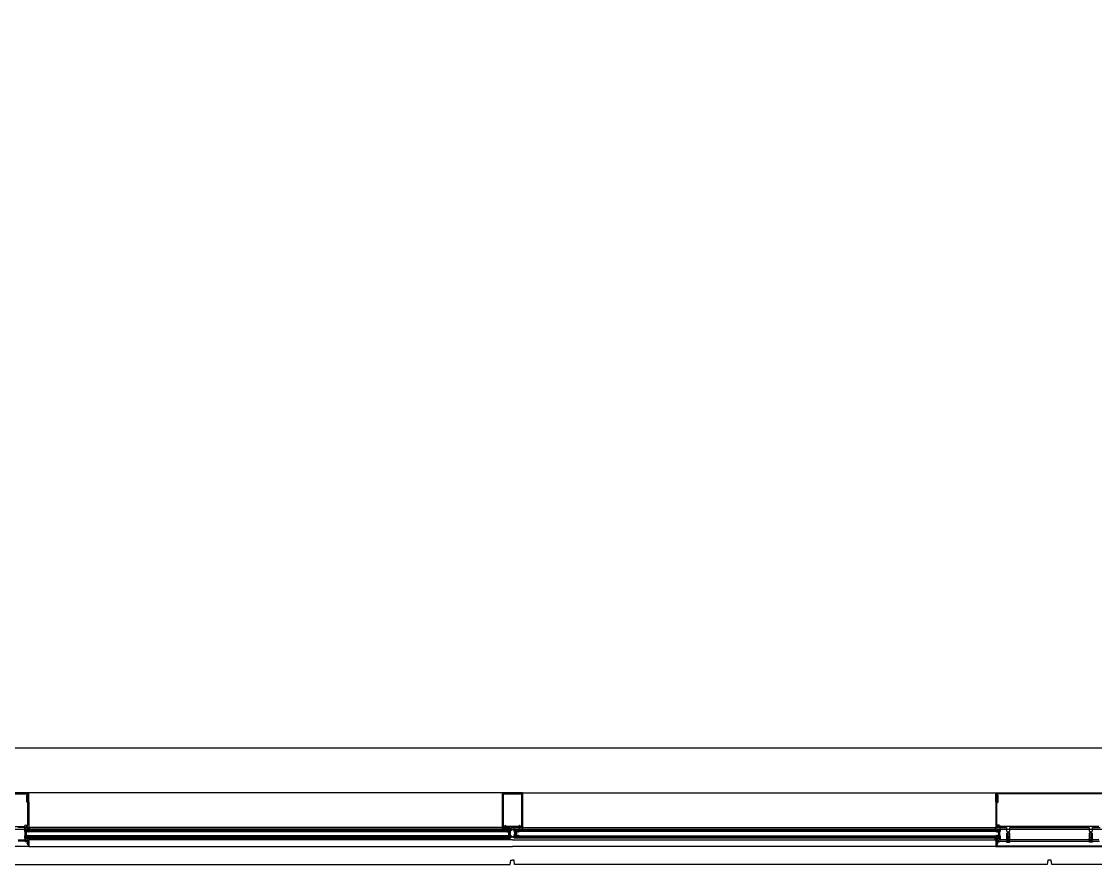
# Model space of a CAD drawing. Header units: inches. Extents: x -71 to 4528, y -885 to 4524.
# Drawn here: x 3065.2 to 3185.1, y 0 to 94.2 of the extents above; entities that cross this region are included whole.
import ezdxf

# ---------------------------------------------------------------- set-up
doc = ezdxf.new("R2010")
doc.units = ezdxf.units.IN
doc.header["$LTSCALE"] = 96
doc.header["$MEASUREMENT"] = 0
doc.layers.add('A-Glaz-Exst', color=53, linetype='Continuous')
doc.layers.add('A-Wall-Bldg', color=235, linetype='Continuous')
doc.layers.add('Viewport', color=14, linetype='Continuous', plot=False)

msp = doc.modelspace()

# ---------------------------------------------------------------- linework, layer by layer
at = {"layer": 'A-Glaz-Exst'}
for p, q in [((3065.99, 8), (3053.99, 8)), ((3054.12, 7.88), (3065.87, 7.88)), ((3065.74, 7.01), (3065.74, 7.76)), ((3065.74, 7.76), (3065.81, 7.76)), ((3065.87, 7.88), (3065.87, 7.06)), ((3065.87, 7.7), (3065.87, 7.01)), ((3118.87, 8), (3065.99, 8)), ((3065.99, 7), (3065.99, 8)), ((3121.12, 8), (3118.87, 8)), ((3118.87, 8), (3118.87, 4.12)), ((3118.87, 4.12), (3118.87, 8)), ((3118.87, 8), (3121.12, 8)), ((3118.99, 4.25), (3118.99, 7.88)), ((3118.99, 7.88), (3120.99, 7.88)), ((3120.99, 7.88), (3120.99, 4.25)), ((3121.12, 8), (3173.99, 8)), ((3121.12, 4.12), (3121.12, 8)), ((3121.12, 8), (3121.12, 4.12)), ((3173.99, 7), (3173.99, 8)), ((3173.99, 8), (3185.99, 8)), ((3185.87, 7.88), (3174.12, 7.88)), ((3174.12, 7.88), (3174.12, 7.06)), ((3174.12, 7.7), (3174.12, 7.01)), ((3174.24, 7.76), (3174.18, 7.76)), ((3174.24, 7.01), (3174.24, 7.76)), ((3065.87, 7.01), (3065.99, 7.01)), ((3065.87, 4.4), (3065.87, 6.88)), ((3065.93, 7), (3065.99, 7)), ((3065.99, 7.01), (3065.99, 4.14)), ((3174.12, 7.01), (3173.99, 7.01)), ((3173.99, 7.01), (3173.99, 4.14)), ((3174.06, 7), (3173.99, 7)), ((3174.12, 4.4), (3174.12, 6.88)), ((3054.49, 4.26), (3065.49, 4.26)), ((3065.66, 4.14), (3064.79, 4.14)), ((3065.49, 4.26), (3065.49, 4.28)), ((3065.49, 3.95), (3065.49, 3.7)), ((3119.74, 3.95), (3065.49, 3.95)), ((3065.49, 3.7), (3119.74, 3.7)), ((3065.52, 3.95), (3065.52, 4.13)), ((3065.52, 4.13), (3065.64, 4.13)), ((3066.09, 3.95), (3065.52, 3.95)), ((3065.55, 3.88), (3119.68, 3.88)), ((3065.55, 3.76), (3119.68, 3.76)), ((3065.55, 3.2), (3065.55, 3.7)), ((3065.55, 3.7), (3065.92, 3.7)), ((3065.56, 3.82), (3119.68, 3.82)), ((3065.62, 4.4), (3065.87, 4.4)), ((3065.63, 3.64), (3065.63, 3.26)), ((3065.64, 4.21), (3065.73, 4.25)), ((3065.65, 4.19), (3065.64, 4.21)), ((3065.7, 4.21), (3065.65, 4.19)), ((3065.82, 4.28), (3065.66, 4.28)), ((3065.87, 3.67), (3065.66, 3.67)), ((3065.69, 3.61), (3065.69, 3.29)), ((3065.7, 4.19), (3065.7, 4.21)), ((3065.73, 4.25), (3065.83, 4.21)), ((3065.82, 4.19), (3065.77, 4.21)), ((3065.77, 4.21), (3065.77, 4.19)), ((3065.83, 4.21), (3065.82, 4.19)), ((3065.99, 4.14), (3065.82, 4.14)), ((3065.83, 4.13), (3065.99, 4.13)), ((3065.9, 3.61), (3065.9, 3.64)), ((3065.92, 3.61), (3065.9, 3.61)), ((3065.92, 3.7), (3065.92, 3.64)), ((3065.92, 3.64), (3065.92, 3.61)), ((3065.99, 4.13), (3066.09, 3.95)), ((3118.87, 4.12), (3065.99, 4.12)), ((3118.87, 4.12), (3119.71, 4.12)), ((3119.71, 4.12), (3118.87, 4.12)), ((3119.16, 4.25), (3118.99, 4.25)), ((3119.16, 4.34), (3119.16, 4.25)), ((3119.22, 4.12), (3119.22, 3.95)), ((3119.22, 4.12), (3119.22, 3.95)), ((3119.25, 4.25), (3119.25, 4.34)), ((3120.73, 4.25), (3119.25, 4.25)), ((3119.68, 3.69), (3119.32, 3.69)), ((3119.32, 3.69), (3119.32, 3.63)), ((3119.68, 3.69), (3119.32, 3.69)), ((3119.32, 3.69), (3119.32, 3.63)), ((3119.32, 3.63), (3119.32, 3.61)), ((3119.32, 3.63), (3119.32, 3.61)), ((3119.32, 3.61), (3119.33, 3.61)), ((3119.32, 3.61), (3119.33, 3.61)), ((3119.33, 3.61), (3119.33, 3.63)), ((3119.33, 3.61), (3119.33, 3.63)), ((3119.36, 3.67), (3119.57, 3.67)), ((3119.36, 3.67), (3119.57, 3.67)), ((3119.54, 3.61), (3119.54, 3.28)), ((3119.54, 3.61), (3119.54, 3.28)), ((3119.61, 3.63), (3119.61, 3.26)), ((3119.61, 3.63), (3119.61, 3.26)), ((3119.68, 3.2), (3119.68, 3.69)), ((3119.68, 3.2), (3119.68, 3.69)), ((3119.71, 4.12), (3119.71, 4.06)), ((3119.71, 4.06), (3119.71, 4.12)), ((3119.71, 4.06), (3119.81, 4.06)), ((3119.81, 4.06), (3119.71, 4.06)), ((3119.81, 4), (3119.71, 4)), ((3119.71, 4), (3119.71, 3.95)), ((3119.81, 4), (3119.71, 4)), ((3119.71, 4), (3119.71, 3.95)), ((3119.74, 3.63), (3119.73, 3.6)), ((3119.73, 3.6), (3119.73, 3.57)), ((3119.74, 3.7), (3119.74, 3.95)), ((3119.75, 3.66), (3119.74, 3.63)), ((3119.76, 3.69), (3119.75, 3.66)), ((3119.77, 3.72), (3119.76, 3.69)), ((3119.79, 3.75), (3119.77, 3.72)), ((3119.8, 3.77), (3119.79, 3.75)), ((3119.82, 3.79), (3119.8, 3.77)), ((3119.81, 4.06), (3119.81, 4.12)), ((3119.81, 4.12), (3120.18, 4.12)), ((3120.18, 4.12), (3119.81, 4.12)), ((3119.81, 4.12), (3119.81, 4.06)), ((3119.81, 4.06), (3119.81, 4)), ((3119.81, 4.06), (3119.81, 4)), ((3119.84, 3.81), (3119.82, 3.79)), ((3119.86, 3.83), (3119.84, 3.81)), ((3119.88, 3.85), (3119.86, 3.83)), ((3119.9, 3.86), (3119.88, 3.85)), ((3119.92, 3.87), (3119.9, 3.86)), ((3119.95, 3.88), (3119.92, 3.87)), ((3119.97, 3.88), (3119.95, 3.88)), ((3119.99, 3.88), (3119.97, 3.88)), ((3120.02, 3.88), (3119.99, 3.88)), ((3120.04, 3.88), (3120.02, 3.88)), ((3120.06, 3.87), (3120.04, 3.88)), ((3120.08, 3.86), (3120.06, 3.87)), ((3120.1, 3.85), (3120.08, 3.86)), ((3120.13, 3.83), (3120.1, 3.85)), ((3120.15, 3.81), (3120.13, 3.83)), ((3120.16, 3.79), (3120.15, 3.81)), ((3120.18, 3.77), (3120.16, 3.79)), ((3120.18, 4.12), (3120.18, 4.06)), ((3120.18, 4.06), (3120.18, 4.12)), ((3120.18, 4.06), (3120.18, 4)), ((3120.18, 4.06), (3120.18, 4)), ((3120.18, 4.06), (3120.28, 4.06)), ((3120.28, 4.06), (3120.18, 4.06)), ((3120.18, 4), (3120.28, 4)), ((3120.18, 4), (3120.28, 4)), ((3120.2, 3.75), (3120.18, 3.77)), ((3120.21, 3.72), (3120.2, 3.75)), ((3120.22, 3.69), (3120.21, 3.72)), ((3120.23, 3.66), (3120.22, 3.69)), ((3120.24, 3.63), (3120.23, 3.66)), ((3120.24, 3.7), (3120.24, 3.95)), ((3120.24, 3.95), (3174.49, 3.95)), ((3174.49, 3.7), (3120.24, 3.7)), ((3120.25, 3.6), (3120.24, 3.63)), ((3120.26, 3.57), (3120.25, 3.6)), ((3120.28, 4.06), (3120.28, 4.12)), ((3120.28, 4.12), (3121.12, 4.12)), ((3121.12, 4.12), (3120.28, 4.12)), ((3120.28, 4.12), (3120.28, 4.06)), ((3120.28, 4), (3120.28, 3.95)), ((3120.28, 4), (3120.28, 3.95)), ((3174.43, 3.88), (3120.3, 3.88)), ((3174.42, 3.82), (3120.3, 3.82)), ((3174.43, 3.76), (3120.3, 3.76)), ((3120.3, 3.2), (3120.3, 3.69)), ((3120.3, 3.69), (3120.67, 3.69)), ((3120.3, 3.2), (3120.3, 3.69)), ((3120.3, 3.69), (3120.67, 3.69)), ((3120.38, 3.63), (3120.38, 3.26)), ((3120.38, 3.63), (3120.38, 3.26)), ((3120.62, 3.67), (3120.41, 3.67)), ((3120.62, 3.67), (3120.41, 3.67)), ((3120.44, 3.61), (3120.44, 3.28)), ((3120.44, 3.61), (3120.44, 3.28)), ((3120.65, 3.61), (3120.65, 3.63)), ((3120.65, 3.61), (3120.65, 3.63)), ((3120.67, 3.61), (3120.65, 3.61)), ((3120.67, 3.61), (3120.65, 3.61)), ((3120.67, 3.69), (3120.67, 3.63)), ((3120.67, 3.69), (3120.67, 3.63)), ((3120.67, 3.63), (3120.67, 3.61)), ((3120.67, 3.63), (3120.67, 3.61)), ((3120.73, 4.34), (3120.73, 4.25)), ((3120.76, 4.12), (3120.76, 3.95)), ((3120.76, 4.12), (3120.76, 3.95)), ((3120.83, 4.25), (3120.83, 4.34)), ((3120.99, 4.25), (3120.83, 4.25)), ((3121.12, 4.12), (3173.99, 4.12)), ((3173.99, 4.13), (3173.9, 3.95)), ((3173.9, 3.95), (3174.47, 3.95)), ((3173.99, 4.14), (3174.16, 4.14)), ((3174.16, 4.13), (3173.99, 4.13)), ((3174.43, 3.7), (3174.07, 3.7)), ((3174.07, 3.7), (3174.07, 3.64)), ((3174.07, 3.64), (3174.07, 3.61)), ((3174.07, 3.61), (3174.08, 3.61)), ((3174.08, 3.61), (3174.08, 3.64)), ((3174.37, 4.4), (3174.12, 4.4)), ((3174.12, 3.67), (3174.32, 3.67)), ((3174.16, 4.28), (3174.32, 4.28)), ((3174.25, 4.25), (3174.16, 4.21)), ((3174.16, 4.21), (3174.16, 4.19)), ((3174.16, 4.19), (3174.22, 4.21)), ((3174.22, 4.21), (3174.22, 4.19)), ((3174.34, 4.21), (3174.25, 4.25)), ((3174.28, 4.19), (3174.28, 4.21)), ((3174.28, 4.21), (3174.34, 4.19)), ((3174.29, 3.61), (3174.29, 3.29)), ((3174.32, 4.14), (3175.19, 4.14)), ((3174.34, 4.19), (3174.34, 4.21)), ((3174.47, 4.13), (3174.34, 4.13)), ((3174.36, 3.64), (3174.36, 3.26)), ((3174.43, 3.2), (3174.43, 3.7)), ((3174.47, 3.95), (3174.47, 4.13)), ((3174.49, 4.26), (3174.49, 4.28)), ((3185.49, 4.26), (3174.49, 4.26)), ((3174.49, 3.95), (3174.49, 3.7)), ((3175.19, 4.14), (3175.19, 3.76)), ((3175.25, 3.7), (3175.28, 3.7)), ((3175.28, 3.7), (3175.28, 3.46)), ((3175.47, 3.46), (3175.47, 3.7)), ((3175.47, 3.7), (3175.5, 3.7)), ((3175.56, 3.76), (3175.56, 4.14)), ((3175.56, 4.14), (3184.42, 4.14)), ((3184.42, 4.14), (3184.42, 3.76)), ((3184.48, 3.7), (3184.51, 3.7)), ((3184.51, 3.7), (3184.51, 3.46)), ((3184.7, 3.46), (3184.7, 3.7)), ((3184.7, 3.7), (3184.73, 3.7)), ((3184.79, 3.76), (3184.79, 4.14)), ((3184.79, 4.14), (3185.66, 4.14)), ((3064.77, 2.75), (3065.51, 2.75)), ((3065.56, 2.62), (3064.77, 2.62)), ((3119.74, 3.2), (3065.49, 3.2)), ((3065.49, 3.2), (3065.49, 2.95)), ((3065.49, 2.95), (3119.74, 2.95)), ((3065.51, 2.75), (3065.54, 2.72)), ((3066.09, 2.95), (3065.52, 2.95)), ((3065.52, 2.95), (3065.52, 2.76)), ((3065.52, 2.76), (3065.64, 2.76)), ((3065.54, 3.13), (3119.68, 3.13)), ((3065.54, 3.01), (3119.68, 3.01)), ((3065.54, 2.72), (3065.57, 2.75)), ((3065.92, 3.2), (3065.55, 3.2)), ((3065.56, 3.07), (3119.68, 3.07)), ((3065.57, 2.75), (3065.58, 2.75)), ((3065.58, 2.75), (3065.61, 2.72)), ((3065.61, 2.72), (3065.65, 2.75)), ((3065.75, 2.52), (3065.62, 2.52)), ((3065.65, 2.7), (3065.64, 2.69)), ((3065.64, 2.69), (3065.73, 2.64)), ((3065.65, 2.75), (3065.66, 2.75)), ((3065.7, 2.69), (3065.65, 2.7)), ((3065.66, 3.23), (3065.87, 3.23)), ((3065.66, 2.61), (3065.82, 2.61)), ((3065.7, 2.7), (3065.7, 2.69)), ((3065.73, 2.64), (3065.83, 2.69)), ((3065.82, 2.7), (3065.77, 2.69)), ((3065.77, 2.69), (3065.77, 2.7)), ((3065.77, 2.32), (3065.81, 2.44)), ((3065.82, 2.75), (3065.83, 2.75)), ((3065.83, 2.69), (3065.82, 2.7)), ((3065.83, 2.76), (3065.99, 2.76)), ((3065.83, 2.75), (3065.86, 2.72)), ((3065.94, 2.48), (3065.85, 2.32)), ((3065.86, 2.72), (3065.9, 2.75)), ((3065.89, 2.49), (3065.96, 2.75)), ((3065.94, 2.72), (3065.89, 2.49)), ((3065.94, 2.48), (3065.89, 2.49)), ((3065.89, 2.49), (3065.94, 2.48)), ((3065.9, 3.26), (3065.9, 3.29)), ((3065.9, 3.29), (3065.92, 3.29)), ((3065.9, 2.75), (3065.91, 2.75)), ((3065.91, 2.75), (3065.94, 2.72)), ((3065.92, 3.29), (3065.92, 3.26)), ((3065.92, 3.26), (3065.92, 3.2)), ((3065.94, 2.27), (3065.94, 2.48)), ((3065.96, 2.75), (3065.99, 2.75)), ((3065.99, 2.76), (3066.09, 2.95)), ((3119.99, 2.76), (3065.99, 2.76)), ((3065.99, 2.75), (3065.99, 2)), ((3119.33, 3.28), (3119.32, 3.28)), ((3119.32, 3.28), (3119.32, 3.26)), ((3119.33, 3.28), (3119.32, 3.28)), ((3119.32, 3.28), (3119.32, 3.26)), ((3119.32, 3.26), (3119.32, 3.2)), ((3119.32, 3.26), (3119.32, 3.2)), ((3119.32, 3.2), (3119.68, 3.2)), ((3119.32, 3.2), (3119.68, 3.2)), ((3119.33, 3.26), (3119.33, 3.28)), ((3119.33, 3.26), (3119.33, 3.28)), ((3119.57, 3.22), (3119.36, 3.22)), ((3119.57, 3.22), (3119.36, 3.22)), ((3119.73, 3.54), (3119.72, 3.51)), ((3119.72, 3.51), (3119.73, 3.47)), ((3119.73, 3.57), (3119.73, 3.54)), ((3119.73, 3.47), (3119.73, 3.44)), ((3119.73, 3.44), (3119.73, 3.41)), ((3119.73, 3.41), (3119.74, 3.38)), ((3119.74, 3.38), (3119.75, 3.35)), ((3119.74, 2.95), (3119.74, 3.2)), ((3119.75, 3.35), (3119.76, 3.32)), ((3119.76, 3.32), (3119.77, 3.29)), ((3119.77, 3.29), (3119.79, 3.26)), ((3119.79, 3.26), (3119.8, 3.24)), ((3119.8, 3.24), (3119.82, 3.22)), ((3119.82, 3.22), (3119.84, 3.2)), ((3119.84, 3.2), (3119.86, 3.18)), ((3119.86, 3.18), (3119.88, 3.17)), ((3119.88, 3.17), (3119.9, 3.15)), ((3119.9, 3.15), (3119.92, 3.14)), ((3119.92, 3.14), (3119.95, 3.14)), ((3119.95, 3.14), (3119.97, 3.13)), ((3119.97, 3.13), (3119.99, 3.13)), ((3119.99, 3.13), (3120.02, 3.13)), ((3119.99, 2.76), (3173.99, 2.76)), ((3120.02, 3.13), (3120.04, 3.14)), ((3120.04, 3.14), (3120.06, 3.14)), ((3120.06, 3.14), (3120.08, 3.15)), ((3120.08, 3.15), (3120.1, 3.17)), ((3120.1, 3.17), (3120.13, 3.18)), ((3120.13, 3.18), (3120.15, 3.2)), ((3120.15, 3.2), (3120.16, 3.22)), ((3120.16, 3.22), (3120.18, 3.24)), ((3120.18, 3.24), (3120.2, 3.26)), ((3120.2, 3.26), (3120.21, 3.29)), ((3120.21, 3.29), (3120.22, 3.32)), ((3120.22, 3.32), (3120.23, 3.35)), ((3120.23, 3.35), (3120.24, 3.38)), ((3120.24, 3.38), (3120.25, 3.41)), ((3120.24, 2.95), (3120.24, 3.2)), ((3120.24, 3.2), (3174.49, 3.2)), ((3174.49, 2.95), (3120.24, 2.95)), ((3120.25, 3.41), (3120.26, 3.44)), ((3120.26, 3.54), (3120.26, 3.57)), ((3120.26, 3.51), (3120.26, 3.54)), ((3120.26, 3.47), (3120.26, 3.51)), ((3120.26, 3.44), (3120.26, 3.47)), ((3120.67, 3.2), (3120.3, 3.2)), ((3120.67, 3.2), (3120.3, 3.2)), ((3174.44, 3.13), (3120.3, 3.13)), ((3174.42, 3.07), (3120.3, 3.07)), ((3174.44, 3.01), (3120.3, 3.01)), ((3120.41, 3.22), (3120.62, 3.22)), ((3120.41, 3.22), (3120.62, 3.22)), ((3120.65, 3.26), (3120.65, 3.28)), ((3120.65, 3.28), (3120.67, 3.28)), ((3120.65, 3.26), (3120.65, 3.28)), ((3120.65, 3.28), (3120.67, 3.28)), ((3120.67, 3.28), (3120.67, 3.26)), ((3120.67, 3.28), (3120.67, 3.26)), ((3120.67, 3.26), (3120.67, 3.2)), ((3120.67, 3.26), (3120.67, 3.2)), ((3173.99, 2.76), (3173.9, 2.95)), ((3173.9, 2.95), (3174.47, 2.95)), ((3174.16, 2.76), (3173.99, 2.76)), ((3174.02, 2.75), (3173.99, 2.75)), ((3173.99, 2.75), (3173.99, 2)), ((3174.09, 2.49), (3174.02, 2.75)), ((3174.07, 2.75), (3174.04, 2.72)), ((3174.04, 2.72), (3174.1, 2.49)), ((3174.04, 2.48), (3174.09, 2.49)), ((3174.04, 2.27), (3174.04, 2.48)), ((3174.1, 2.49), (3174.05, 2.48)), ((3174.05, 2.48), (3174.13, 2.32)), ((3174.08, 3.29), (3174.07, 3.29)), ((3174.07, 3.29), (3174.07, 3.26)), ((3174.07, 3.26), (3174.07, 3.2)), ((3174.07, 3.2), (3174.43, 3.2)), ((3174.09, 2.75), (3174.07, 2.75)), ((3174.08, 3.26), (3174.08, 3.29)), ((3174.12, 2.72), (3174.09, 2.75)), ((3174.32, 3.23), (3174.12, 3.23)), ((3174.15, 2.75), (3174.12, 2.72)), ((3174.16, 2.75), (3174.15, 2.75)), ((3174.16, 2.69), (3174.16, 2.7)), ((3174.16, 2.7), (3174.22, 2.69)), ((3174.25, 2.64), (3174.16, 2.69)), ((3174.32, 2.61), (3174.16, 2.61)), ((3174.21, 2.32), (3174.18, 2.44)), ((3174.22, 2.69), (3174.22, 2.7)), ((3174.24, 2.52), (3174.37, 2.52)), ((3174.34, 2.69), (3174.25, 2.64)), ((3174.28, 2.7), (3174.28, 2.69)), ((3174.28, 2.69), (3174.34, 2.7)), ((3174.34, 2.75), (3174.33, 2.75)), ((3174.47, 2.76), (3174.34, 2.76)), ((3174.37, 2.72), (3174.34, 2.75)), ((3174.34, 2.7), (3174.34, 2.69)), ((3174.4, 2.75), (3174.37, 2.72)), ((3174.42, 2.75), (3174.4, 2.75)), ((3174.45, 2.72), (3174.42, 2.75)), ((3174.43, 2.62), (3175.21, 2.62)), ((3174.48, 2.75), (3174.45, 2.72)), ((3174.47, 2.95), (3174.47, 2.76)), ((3175.21, 2.75), (3174.48, 2.75)), ((3174.49, 3.2), (3174.49, 2.95)), ((3175.17, 2.63), (3175.17, 2.59)), ((3175.58, 2.63), (3175.17, 2.63)), ((3175.17, 2.59), (3175.58, 2.59)), ((3175.18, 2.86), (3175.18, 2.75)), ((3175.18, 2.75), (3175.34, 2.75)), ((3175.28, 3.46), (3175.19, 3.51)), ((3175.19, 3.51), (3175.19, 2.85)), ((3175.19, 2.85), (3175.21, 2.85)), ((3175.2, 2.59), (3175.2, 2.48)), ((3175.2, 2.48), (3175.55, 2.48)), ((3175.21, 2.62), (3175.24, 2.66)), ((3175.22, 2.84), (3175.22, 2.84)), ((3175.24, 2.66), (3175.27, 2.62)), ((3184.71, 2.75), (3175.27, 2.75)), ((3175.27, 2.62), (3184.71, 2.62)), ((3175.29, 2.48), (3175.29, 2.59)), ((3175.36, 3.09), (3175.3, 3)), ((3175.3, 3), (3175.3, 2.98)), ((3175.31, 3.27), (3175.38, 3.39)), ((3175.31, 2.95), (3175.31, 3.27)), ((3175.32, 2.96), (3175.32, 2.94)), ((3175.38, 3.39), (3175.45, 3.27)), ((3175.45, 3), (3175.39, 3.09)), ((3175.42, 2.75), (3175.57, 2.75)), ((3175.44, 2.94), (3175.44, 2.96)), ((3175.45, 3.27), (3175.45, 2.95)), ((3175.45, 2.98), (3175.45, 3)), ((3175.46, 2.48), (3175.46, 2.59)), ((3175.56, 3.51), (3175.47, 3.46)), ((3175.54, 2.84), (3175.53, 2.84)), ((3175.54, 2.85), (3175.56, 2.85)), ((3175.55, 2.48), (3175.55, 2.59)), ((3175.56, 2.85), (3175.56, 3.51)), ((3175.57, 2.75), (3175.57, 2.86)), ((3175.58, 2.59), (3175.58, 2.63)), ((3184.4, 2.59), (3184.4, 2.63)), ((3184.4, 2.63), (3184.81, 2.63)), ((3184.81, 2.59), (3184.4, 2.59)), ((3184.41, 2.75), (3184.41, 2.86)), ((3184.57, 2.75), (3184.41, 2.75)), ((3184.51, 3.46), (3184.42, 3.51)), ((3184.42, 3.51), (3184.42, 2.85)), ((3184.42, 2.85), (3184.44, 2.85)), ((3184.44, 2.48), (3184.44, 2.59)), ((3184.78, 2.48), (3184.44, 2.48)), ((3184.45, 2.84), (3184.45, 2.84)), ((3184.52, 2.48), (3184.52, 2.59)), ((3184.53, 3), (3184.59, 3.09)), ((3184.53, 2.98), (3184.53, 3)), ((3184.54, 3.27), (3184.61, 3.39)), ((3184.54, 2.95), (3184.54, 3.27)), ((3184.55, 2.94), (3184.55, 2.96)), ((3184.61, 3.39), (3184.68, 3.27)), ((3184.62, 3.09), (3184.68, 3)), ((3184.8, 2.75), (3184.65, 2.75)), ((3184.67, 2.96), (3184.67, 2.94)), ((3184.68, 3.27), (3184.68, 2.95)), ((3184.68, 3), (3184.68, 2.98)), ((3184.69, 2.48), (3184.69, 2.59)), ((3184.79, 3.51), (3184.7, 3.46)), ((3184.71, 2.62), (3184.74, 2.66)), ((3184.74, 2.66), (3184.77, 2.62)), ((3184.76, 2.84), (3184.77, 2.84)), ((3184.77, 2.85), (3184.79, 2.85)), ((3185.51, 2.75), (3184.77, 2.75)), ((3184.77, 2.62), (3185.56, 2.62)), ((3184.78, 2.59), (3184.78, 2.48)), ((3184.79, 2.85), (3184.79, 3.51)), ((3184.8, 2.86), (3184.8, 2.75)), ((3184.81, 2.63), (3184.81, 2.59)), ((3065.99, 2), (3053.99, 2)), ((3054.04, 2.06), (3065.94, 2.06)), ((3065.85, 2.32), (3065.77, 2.32)), ((3065.84, 2.27), (3065.94, 2.27)), ((3065.94, 2.22), (3065.84, 2.22)), ((3065.94, 2.06), (3065.94, 2.22)), ((3065.99, 2), (3119.99, 2)), ((3173.99, 2), (3119.99, 2)), ((3173.99, 2), (3185.99, 2)), ((3174.14, 2.27), (3174.04, 2.27)), ((3174.04, 2.06), (3174.04, 2.22)), ((3174.04, 2.22), (3174.14, 2.22)), ((3185.94, 2.06), (3174.04, 2.06)), ((3174.13, 2.32), (3174.21, 2.32)), ((3060.24, 0), (3119.74, 0)), ((3119.74, 0), (3119.8, 0.5)), ((3119.8, 0.5), (3119.99, 0.5)), ((3120.18, 0.5), (3119.99, 0.5)), ((3120.24, 0), (3120.18, 0.5)), ((3179.74, 0), (3120.24, 0)), ((3179.8, 0.5), (3179.74, 0)), ((3180.18, 0.5), (3179.8, 0.5)), ((3180.24, 0), (3180.18, 0.5)), ((3241.26, 0), (3180.24, 0))]:
    msp.add_line(p, q, dxfattribs=at)
for centre, radius, start, end in [((3065.8, 7.7), 0.062, 359.5489, 89.5489), ((3174.18, 7.7), 0.0625, 90, 180), ((3065.87, 7.01), 0.125, 180, 270), ((3065.93, 7.06), 0.062, 180.4511, 270.4511), ((3174.06, 7.06), 0.0615, 270, 0), ((3174.12, 7.01), 0.125, 270, 0), ((3065.62, 4.28), 0.125, 90, 180), ((3065.66, 3.64), 0.0352, 90, 180), ((3065.64, 4.19), 0.062, 270.4511, 0.4511), ((3065.74, 4.23), 0.0926, 149.6822, 222.5488), ((3065.63, 3.61), 0.0606, 0.0601, 72.1101), ((3065.66, 4.16), 0.0179, 270.999, 43.499), ((3065.83, 4.19), 0.0625, 180, 270), ((3065.74, 4.23), 0.0926, 317.4512, 30.3178), ((3065.82, 4.16), 0.0179, 136.501, 269.001), ((3065.87, 3.64), 0.0347, 359.1931, 89.1931), ((3118.81, 4.03), 0.105, 301.2583, 58.7417), ((3118.81, 4.03), 0.105, 301.2583, 58.7417), ((3119.2, 4.34), 0.0464, 89.3969, 179.3969), ((3119.2, 4.34), 0.0464, 0.6031, 90.6031), ((3119.36, 3.63), 0.0352, 90, 180), ((3119.36, 3.63), 0.0352, 90, 180), ((3119.6, 3.61), 0.0601, 108.5293, 180.5793), ((3119.6, 3.61), 0.0601, 108.5293, 180.5793), ((3119.57, 3.63), 0.0352, 0, 90), ((3119.57, 3.63), 0.0352, 0, 90), ((3120.41, 3.63), 0.0352, 90, 180), ((3120.41, 3.63), 0.0352, 90, 180), ((3120.38, 3.61), 0.0601, 359.4207, 71.4707), ((3120.38, 3.61), 0.0601, 359.4207, 71.4707), ((3120.62, 3.63), 0.0352, 0, 90), ((3120.62, 3.63), 0.0352, 0, 90), ((3120.78, 4.34), 0.0464, 89.3969, 179.3969), ((3120.78, 4.34), 0.0459, 0, 90), ((3121.17, 4.03), 0.105, 121.2583, 238.7417), ((3121.17, 4.03), 0.105, 121.2583, 238.7417), ((3174.12, 3.64), 0.0352, 90, 180), ((3174.24, 4.23), 0.0926, 149.6822, 222.5488), ((3174.16, 4.19), 0.062, 270.4511, 0.4511), ((3174.16, 4.16), 0.0179, 270.999, 43.499), ((3174.34, 4.19), 0.0625, 180, 270), ((3174.35, 3.61), 0.0601, 108.5293, 180.5793), ((3174.24, 4.23), 0.0926, 317.4512, 30.3178), ((3174.32, 4.16), 0.0179, 136.501, 269.001), ((3174.32, 3.64), 0.0352, 0, 90), ((3174.37, 4.28), 0.125, 0, 90), ((3175.25, 3.76), 0.0625, 180, 270), ((3175.5, 3.76), 0.062, 270.4511, 0.4511), ((3184.48, 3.76), 0.062, 179.5489, 269.5489), ((3184.73, 3.76), 0.0625, 270, 0), ((3065.74, 2.66), 0.187, 189.7609, 228.6109), ((3065.66, 3.26), 0.0347, 180.8069, 270.8069), ((3065.64, 2.7), 0.062, 359.5489, 89.5489), ((3065.63, 3.29), 0.0599, 287.4225, 359.4725), ((3065.74, 2.66), 0.0934, 137.5049, 210.3715), ((3065.66, 2.73), 0.0181, 318.0546, 90.5546), ((3065.75, 2.45), 0.0623, 345.2757, 90.2757), ((3065.83, 2.7), 0.0625, 90, 180), ((3065.82, 2.73), 0.0181, 89.4455, 221.9455), ((3065.74, 2.66), 0.0934, 329.6285, 42.4951), ((3065.87, 3.26), 0.0342, 270, 0), ((3119.36, 3.26), 0.0352, 180, 270), ((3119.36, 3.26), 0.0352, 180, 270), ((3119.6, 3.28), 0.0601, 179.4207, 251.4707), ((3119.6, 3.28), 0.0601, 179.4207, 251.4707), ((3119.57, 3.26), 0.0352, 270, 0), ((3119.57, 3.26), 0.0352, 270, 0), ((3119.99, 2.71), 0.343, 43.1917, 136.8083), ((3120.41, 3.26), 0.0352, 180, 270), ((3120.41, 3.26), 0.0352, 180, 270), ((3120.38, 3.28), 0.0601, 288.5293, 0.5793), ((3120.38, 3.28), 0.0601, 288.5293, 0.5793), ((3120.62, 3.26), 0.0352, 270, 0), ((3120.62, 3.26), 0.0352, 270, 0), ((3174.12, 3.26), 0.0347, 180.8069, 270.8069), ((3174.24, 2.66), 0.0934, 137.5049, 210.3715), ((3174.16, 2.7), 0.062, 359.5489, 89.5489), ((3174.16, 2.73), 0.0179, 316.501, 89.001), ((3174.24, 2.45), 0.0619, 90.1745, 195.1745), ((3174.34, 2.7), 0.0625, 90, 180), ((3174.35, 3.29), 0.0595, 179.8847, 251.9347), ((3174.33, 2.73), 0.0179, 90.999, 223.499), ((3174.24, 2.66), 0.0934, 329.6285, 42.4951), ((3174.32, 3.26), 0.0347, 269.1931, 359.1931), ((3174.24, 2.66), 0.187, 311.3891, 350.2391), ((3175.22, 2.88), 0.0396, 212.0942, 269.5109), ((3175.21, 2.95), 0.0928, 270, 0), ((3175.24, 2.75), 0.0312, 0, 180), ((3175.22, 2.94), 0.0928, 270, 0), ((3175.32, 2.98), 0.0146, 180, 270), ((3175.38, 2.75), 0.04, 0, 180), ((3175.38, 3.08), 0.0146, 32.9833, 147.0167), ((3175.44, 2.98), 0.0146, 270, 0), ((3175.53, 2.94), 0.0928, 180, 270), ((3175.54, 2.95), 0.0928, 180, 270), ((3175.54, 2.88), 0.0396, 270.4892, 327.9058), ((3184.45, 2.88), 0.0396, 212.0942, 269.5109), ((3184.44, 2.95), 0.0928, 270, 0), ((3184.45, 2.94), 0.0933, 269.7, 359.7), ((3184.55, 2.98), 0.0151, 181.8476, 271.8476), ((3184.61, 2.75), 0.04, 0, 180), ((3184.61, 3.08), 0.0151, 32.9833, 147.0167), ((3184.67, 2.98), 0.0146, 270, 0), ((3184.76, 2.94), 0.0928, 180, 270), ((3184.77, 2.95), 0.0928, 180, 270), ((3184.74, 2.75), 0.0312, 0, 180), ((3184.77, 2.88), 0.0387, 271.2232, 328.6399), ((3065.84, 2.24), 0.0249, 88.8767, 178.8767), ((3065.84, 2.24), 0.0254, 180, 270), ((3174.14, 2.24), 0.0244, 0, 90), ((3174.14, 2.24), 0.0249, 271.1233, 1.1233)]:
    msp.add_arc(centre, radius, start, end, dxfattribs=at)
at = {"layer": 'A-Wall-Bldg'}
msp.add_lwpolyline([(3307.74, 83.38), (3302.52, 78.17), (3286.5, 94.19), (3265.81, 73.51), (3281.82, 57.5), (3276.6, 52.28), (3275.91, 52.97), (3235.89, 12.99), (2962, 12.99), (2962, 11.99), (2954.63, 11.99), (2954.63, 34.62), (2925.38, 34.62), (2925.38, 11.99), (2918, 11.99), (2918, 12.99), (2602.01, 12.99), (2602.01, 11.99), (2594.63, 11.99)], dxfattribs=at)
at = {"layer": 'Viewport'}
msp.add_lwpolyline([(2601, 3.95), (2919, 3.95), (2919, 11.99), (2960.99, 11.99), (2960.99, 3.95), (3239.63, 3.95), (3282.99, 47.31), (3277.33, 52.97), (3307.03, 82.68)], dxfattribs=at)

doc.saveas('drawing.dxf')
